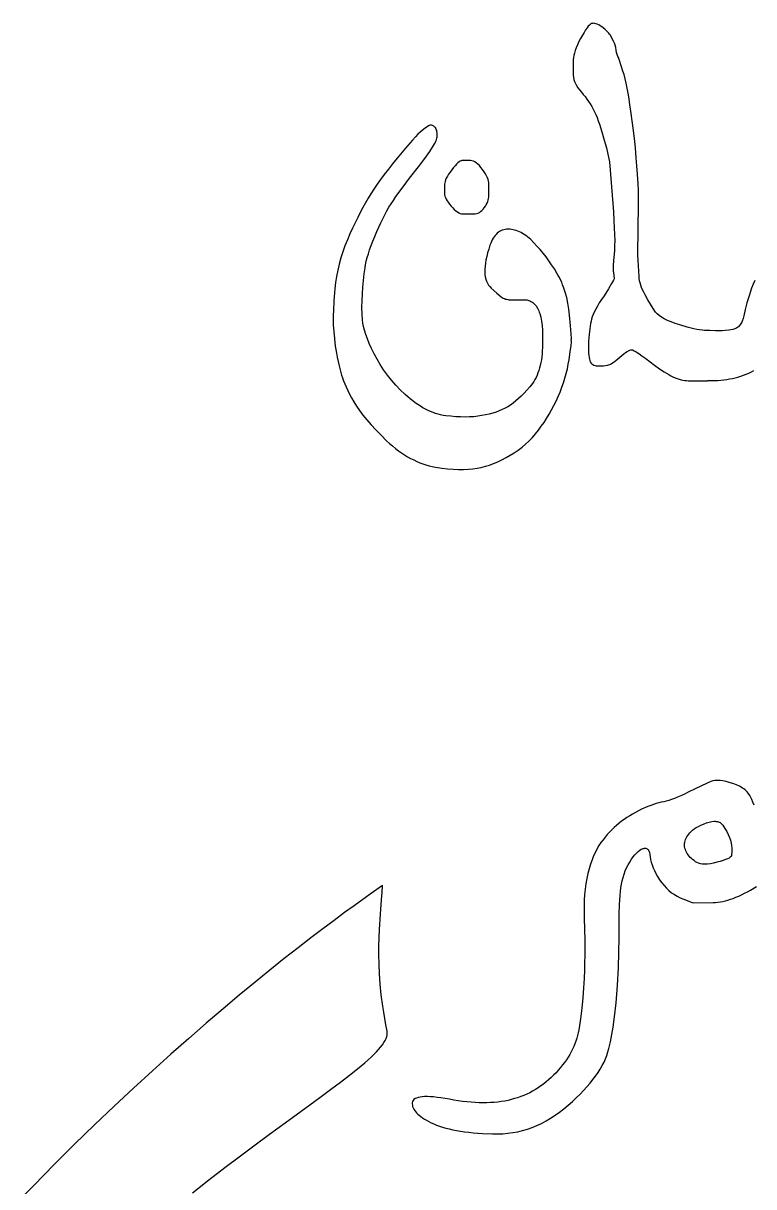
# Model space of a CAD drawing. Extents: x -350 to 350, y -610 to 610.
# Drawn here: x -167.6 to -99.3, y 156.8 to 265.6 of the extents above; entities that cross this region are included whole.
import ezdxf

# ---------------------------------------------------------------- set-up
doc = ezdxf.new("R2010")
doc.units = 0
doc.layers.add('LAYER_10', color=176, linetype='CONTINUOUS')
doc.layers.add('LAYER_2', color=18, linetype='CONTINUOUS')

msp = doc.modelspace()

# ---------------------------------------------------------------- linework, layer by layer
at = {"layer": 'LAYER_10'}
msp.add_lwpolyline([(-151.76, 156.21), (-150.22, 157.43), (-148.72, 158.58), (-147.27, 159.68), (-145.88, 160.72), (-144.55, 161.71), (-142.06, 163.52), (-139.84, 165.14), (-138.84, 165.88), (-137.92, 166.57), (-137.07, 167.22), (-136.31, 167.82), (-135.63, 168.39), (-135.33, 168.66), (-135.05, 168.92), (-134.79, 169.16), (-134.55, 169.4), (-134.34, 169.63), (-134.15, 169.86), (-133.98, 170.07), (-133.84, 170.27), (-133.73, 170.47), (-133.64, 170.66), (-133.58, 170.84), (-133.54, 171.01), (-133.53, 171.18), (-133.55, 171.34), (-133.66, 171.95), (-133.77, 172.54), (-133.86, 173.11), (-133.95, 173.67), (-134.09, 174.74), (-134.19, 175.75), (-134.26, 176.71), (-134.3, 177.62), (-134.32, 178.48), (-134.32, 179.31), (-134.29, 180.09), (-134.26, 180.85), (-134.16, 182.28), (-134.06, 183.64), (-134.02, 184.31), (-133.99, 184.97), (-135.13, 184.17), (-136.64, 183.08), (-137.53, 182.43), (-138.5, 181.71), (-139.55, 180.92), (-140.68, 180.06), (-141.88, 179.13), (-143.16, 178.13), (-144.5, 177.06), (-145.9, 175.92), (-147.37, 174.71), (-148.89, 173.43), (-150.47, 172.09), (-152.1, 170.67), (-153.77, 169.19), (-155.5, 167.64), (-157.26, 166.02), (-159.06, 164.33), (-160.9, 162.58), (-162.77, 160.76), (-164.68, 158.87), (-166.6, 156.91), (-167.57, 155.91)], dxfattribs=at)
at = {"layer": 'LAYER_2'}
for points in [[(-99.16, 241.56), (-99.32, 241.22), (-99.46, 240.86), (-99.7, 240.15), (-99.89, 239.48), (-100.06, 238.85), (-100.18, 238.27), (-100.24, 238.01), (-100.33, 237.78), (-100.37, 237.67), (-100.43, 237.57), (-100.48, 237.48), (-100.55, 237.4), (-100.61, 237.32), (-100.69, 237.25), (-100.76, 237.19), (-100.84, 237.14), (-100.93, 237.09), (-101.02, 237.05), (-101.11, 237.02), (-101.21, 236.99), (-101.6, 236.92), (-101.92, 236.88), (-102.2, 236.85), (-102.42, 236.85), (-102.84, 236.87), (-103.36, 236.89), (-103.87, 236.9), (-104.09, 236.92), (-104.32, 236.95), (-104.58, 237), (-104.85, 237.06), (-105.47, 237.21), (-106.18, 237.42), (-106.6, 237.55), (-106.98, 237.69), (-107.32, 237.84), (-107.62, 237.99), (-107.88, 238.14), (-108.11, 238.29), (-108.29, 238.45), (-108.36, 238.53), (-108.43, 238.61), (-108.67, 238.96), (-108.92, 239.35), (-109.17, 239.77), (-109.42, 240.24), (-109.54, 240.47), (-109.65, 240.7), (-109.74, 240.93), (-109.82, 241.14), (-109.88, 241.35), (-109.93, 241.55), (-109.96, 241.75), (-109.98, 241.94), (-110.08, 243.45), (-110.09, 243.96), (-110.1, 244.71), (-110.08, 245.69), (-110.06, 246.92), (-110.03, 248.15), (-110.02, 249.18), (-110.03, 250), (-110.06, 250.6), (-110.13, 251.52), (-110.19, 252.29), (-110.26, 253.06), (-110.33, 253.99), (-110.38, 254.57), (-110.47, 255.34), (-110.59, 256.29), (-110.74, 257.42), (-110.83, 258.02), (-110.91, 258.57), (-111, 259.1), (-111.1, 259.58), (-111.19, 260.03), (-111.29, 260.45), (-111.39, 260.83), (-111.49, 261.17), (-111.81, 262.16), (-111.91, 262.43), (-111.97, 262.54), (-112, 262.61), (-112.04, 262.73), (-112.08, 262.9), (-112.11, 263.13), (-112.16, 263.38), (-112.21, 263.59), (-112.28, 263.79), (-112.36, 263.95), (-112.69, 264.55), (-112.74, 264.63), (-112.8, 264.71), (-112.97, 264.88), (-113.19, 265.08), (-113.47, 265.29), (-113.62, 265.39), (-113.76, 265.48), (-113.89, 265.54), (-114.01, 265.59), (-114.13, 265.62), (-114.24, 265.64), (-114.33, 265.63), (-114.42, 265.61), (-114.51, 265.56), (-114.62, 265.47), (-114.73, 265.35), (-114.85, 265.2), (-114.98, 265.01), (-115.13, 264.78), (-115.28, 264.52), (-115.45, 264.22), (-115.61, 263.92), (-115.75, 263.63), (-115.86, 263.35), (-115.96, 263.09), (-116.03, 262.85), (-116.09, 262.63), (-116.12, 262.42), (-116.13, 262.23), (-116.13, 260.76), (-116.12, 260.58), (-116.08, 260.39), (-116.03, 260.2), (-115.94, 260), (-115.84, 259.81), (-115.71, 259.61), (-115.56, 259.4), (-115.38, 259.2), (-115.2, 258.98), (-115.02, 258.77), (-114.86, 258.55), (-114.7, 258.32), (-114.55, 258.09), (-114.41, 257.85), (-114.27, 257.6), (-114.15, 257.35), (-114.03, 257.09), (-113.91, 256.81), (-113.8, 256.51), (-113.68, 256.19), (-113.46, 255.49), (-113.24, 254.71), (-113.04, 253.97), (-112.9, 253.38), (-112.8, 252.94), (-112.76, 252.66), (-112.44, 248.78), (-112.38, 247.95), (-112.34, 247.19), (-112.3, 246.5), (-112.28, 245.87), (-112.26, 245.31), (-112.27, 244.81), (-112.28, 244.39), (-112.31, 244.03), (-112.36, 243.43), (-112.39, 242.96), (-112.4, 242.59), (-112.39, 242.46), (-112.38, 242.35), (-112.33, 242.02), (-112.31, 241.78), (-112.32, 241.72), (-112.37, 241.61), (-112.55, 241.28), (-112.85, 240.8), (-113.26, 240.15), (-113.49, 239.8), (-113.7, 239.47), (-113.88, 239.17), (-114.03, 238.88), (-114.17, 238.62), (-114.27, 238.38), (-114.36, 238.16), (-114.42, 237.96), (-114.47, 237.76), (-114.52, 237.55), (-114.59, 237.06), (-114.66, 236.51), (-114.7, 235.89), (-114.72, 235.28), (-114.71, 235.02), (-114.7, 234.78), (-114.69, 234.57), (-114.66, 234.38), (-114.63, 234.22), (-114.59, 234.08), (-114.54, 233.97), (-114.48, 233.87), (-114.4, 233.78), (-114.31, 233.71), (-114.21, 233.66), (-114.1, 233.62), (-113.98, 233.6), (-113.84, 233.59), (-113.57, 233.59), (-113.32, 233.6), (-113.11, 233.62), (-112.92, 233.65), (-112.83, 233.67), (-112.72, 233.72), (-112.6, 233.78), (-112.47, 233.86), (-112.31, 233.97), (-112.15, 234.09), (-111.77, 234.4), (-111.4, 234.7), (-111.24, 234.82), (-111.1, 234.92), (-110.97, 234.99), (-110.86, 235.05), (-110.76, 235.08), (-110.68, 235.09), (-110.64, 235.09), (-110.59, 235.07), (-110.44, 235), (-110.25, 234.89), (-110, 234.73), (-109.71, 234.53), (-109.36, 234.28), (-108.53, 233.65), (-108.07, 233.31), (-107.63, 233.02), (-107.21, 232.77), (-107, 232.66), (-106.81, 232.56), (-106.61, 232.48), (-106.42, 232.41), (-106.24, 232.34), (-106.06, 232.29), (-105.88, 232.25), (-105.71, 232.23), (-105.55, 232.21), (-105.39, 232.2), (-103.57, 232.2), (-103.57, 232.22), (-103.46, 232.23), (-103.17, 232.22), (-102.88, 232.22), (-102.6, 232.23), (-102.32, 232.25), (-102.05, 232.28), (-101.78, 232.31), (-101.51, 232.36), (-101.24, 232.41), (-100.98, 232.47), (-100.73, 232.54), (-100.47, 232.62), (-100.22, 232.71), (-99.97, 232.8), (-99.73, 232.91), (-99.48, 233.02), (-99.25, 233.14)], [(-99.23, 192.5), (-99.34, 192.76), (-99.44, 193.02), (-99.49, 193.15), (-99.55, 193.27), (-99.62, 193.39), (-99.7, 193.5), (-99.78, 193.61), (-99.87, 193.72), (-99.97, 193.82), (-100.07, 193.91), (-100.19, 194), (-100.31, 194.09), (-100.44, 194.17), (-100.58, 194.25), (-100.87, 194.39), (-101.2, 194.52), (-101.54, 194.62), (-101.85, 194.7), (-102.14, 194.75), (-102.41, 194.79), (-102.66, 194.8), (-102.89, 194.78), (-103.09, 194.75), (-103.27, 194.69), (-103.66, 194.52), (-104.14, 194.3), (-104.72, 194.02), (-105.39, 193.69), (-105.73, 193.52), (-106.07, 193.37), (-106.38, 193.23), (-106.67, 193.11), (-106.95, 193.01), (-107.21, 192.93), (-107.46, 192.86), (-107.68, 192.81), (-107.91, 192.77), (-108.14, 192.71), (-108.38, 192.64), (-108.63, 192.55), (-108.89, 192.46), (-109.17, 192.35), (-109.74, 192.1), (-110.03, 191.96), (-110.32, 191.81), (-110.59, 191.65), (-110.86, 191.5), (-111.12, 191.33), (-111.37, 191.16), (-111.62, 190.98), (-111.85, 190.8), (-112.08, 190.6), (-112.31, 190.4), (-112.53, 190.19), (-112.74, 189.97), (-112.95, 189.74), (-113.15, 189.5), (-113.35, 189.25), (-113.55, 189), (-113.73, 188.72), (-113.91, 188.42), (-114.07, 188.09), (-114.23, 187.74), (-114.38, 187.37), (-114.51, 186.97), (-114.64, 186.54), (-114.76, 186.09), (-114.86, 185.62), (-114.95, 185.13), (-115.02, 184.63), (-115.07, 184.12), (-115.11, 183.59), (-115.13, 183.04), (-115.13, 182.48), (-115.12, 181.9), (-115.06, 179.86), (-115.05, 179.05), (-115.05, 178.39), (-115.07, 177.76), (-115.09, 177.05), (-115.12, 176.26), (-115.17, 175.39), (-115.24, 174.46), (-115.33, 173.5), (-115.46, 172.5), (-115.62, 171.46), (-115.67, 171.2), (-115.74, 170.94), (-115.81, 170.68), (-115.89, 170.42), (-115.98, 170.17), (-116.09, 169.91), (-116.21, 169.66), (-116.33, 169.41), (-116.47, 169.16), (-116.62, 168.91), (-116.78, 168.67), (-116.95, 168.42), (-117.14, 168.18), (-117.33, 167.94), (-117.54, 167.7), (-117.75, 167.46), (-117.97, 167.23), (-118.2, 167.01), (-118.44, 166.79), (-118.68, 166.59), (-118.92, 166.4), (-119.17, 166.22), (-119.42, 166.04), (-119.68, 165.88), (-119.95, 165.73), (-120.21, 165.59), (-120.49, 165.46), (-120.77, 165.33), (-121.05, 165.22), (-121.34, 165.12), (-121.63, 165.03), (-121.93, 164.94), (-122.24, 164.87), (-122.55, 164.81), (-122.87, 164.76), (-123.2, 164.71), (-123.53, 164.68), (-123.88, 164.66), (-124.23, 164.64), (-124.58, 164.64), (-124.95, 164.65), (-125.32, 164.66), (-125.7, 164.69), (-126.09, 164.73), (-126.49, 164.77), (-126.89, 164.83), (-127.3, 164.89), (-127.72, 164.97), (-128.12, 165.04), (-128.51, 165.1), (-128.87, 165.15), (-129.2, 165.19), (-129.5, 165.21), (-129.78, 165.22), (-130.04, 165.22), (-130.27, 165.21), (-130.47, 165.18), (-130.65, 165.14), (-130.81, 165.09), (-130.93, 165.03), (-131.04, 164.95), (-131.11, 164.87), (-131.16, 164.76), (-131.19, 164.65), (-131.19, 164.53), (-131.18, 164.41), (-131.16, 164.29), (-131.12, 164.18), (-131.06, 164.06), (-130.99, 163.94), (-130.9, 163.82), (-130.8, 163.71), (-130.68, 163.59), (-130.55, 163.47), (-130.4, 163.35), (-130.23, 163.24), (-130.05, 163.12), (-129.86, 163.01), (-129.42, 162.77), (-129.18, 162.66), (-128.92, 162.56), (-128.64, 162.46), (-128.36, 162.36), (-128.05, 162.28), (-127.73, 162.2), (-127.4, 162.12), (-127.05, 162.05), (-126.68, 161.99), (-126.3, 161.94), (-125.9, 161.89), (-125.49, 161.84), (-124.61, 161.78), (-123.68, 161.73), (-123.2, 161.73), (-122.72, 161.75), (-122.26, 161.79), (-121.79, 161.86), (-121.33, 161.94), (-120.88, 162.06), (-120.43, 162.19), (-119.98, 162.34), (-119.54, 162.52), (-119.11, 162.72), (-118.68, 162.95), (-118.25, 163.2), (-117.84, 163.47), (-117.42, 163.76), (-117.01, 164.07), (-116.61, 164.41), (-116.22, 164.76), (-115.85, 165.11), (-115.5, 165.45), (-115.17, 165.79), (-114.86, 166.13), (-114.57, 166.47), (-114.3, 166.81), (-114.05, 167.14), (-113.82, 167.47), (-113.62, 167.8), (-113.43, 168.12), (-113.26, 168.44), (-113.12, 168.77), (-112.99, 169.08), (-112.89, 169.4), (-112.8, 169.72), (-112.66, 170.36), (-112.53, 171.03), (-112.41, 171.72), (-112.31, 172.45), (-112.21, 173.2), (-112.13, 173.99), (-112.06, 174.8), (-112, 175.64), (-111.92, 177.27), (-111.86, 178.74), (-111.83, 180.06), (-111.83, 180.67), (-111.83, 181.23), (-111.84, 182.27), (-111.81, 183.2), (-111.79, 183.63), (-111.76, 184.03), (-111.72, 184.41), (-111.68, 184.76), (-111.63, 185.09), (-111.56, 185.41), (-111.48, 185.72), (-111.39, 186.03), (-111.28, 186.33), (-111.15, 186.61), (-111.01, 186.89), (-110.86, 187.16), (-110.7, 187.42), (-110.54, 187.64), (-110.38, 187.84), (-110.23, 188.01), (-110.07, 188.15), (-109.92, 188.27), (-109.77, 188.36), (-109.61, 188.42), (-109.54, 188.44), (-109.47, 188.45), (-109.41, 188.45), (-109.34, 188.45), (-109.29, 188.43), (-109.23, 188.4), (-109.19, 188.37), (-109.14, 188.33), (-109.1, 188.27), (-109.06, 188.21), (-109, 188.06), (-108.96, 187.87), (-108.93, 187.65), (-108.9, 187.41), (-108.85, 187.15), (-108.77, 186.9), (-108.67, 186.63), (-108.55, 186.36), (-108.41, 186.08), (-108.25, 185.8), (-108.06, 185.5), (-107.86, 185.22), (-107.64, 184.96), (-107.42, 184.72), (-107.19, 184.5), (-106.94, 184.3), (-106.68, 184.12), (-106.42, 183.97), (-106.14, 183.83), (-105.64, 183.62), (-105.26, 183.47), (-105.01, 183.38), (-104.88, 183.35), (-103.04, 183.38), (-102.83, 183.39), (-102.61, 183.41), (-102.38, 183.44), (-102.15, 183.49), (-101.91, 183.54), (-101.67, 183.61), (-101.43, 183.68), (-101.18, 183.77), (-100.92, 183.87), (-100.66, 183.98), (-100.39, 184.11), (-100.13, 184.24), (-99.85, 184.38), (-99.57, 184.54), (-99, 184.88)]]:
    msp.add_lwpolyline(points, dxfattribs=at)
for points in [[(-116.48, 238.33), (-116.54, 238.9), (-116.63, 239.45), (-116.74, 239.97), (-116.88, 240.48), (-117.04, 240.95), (-117.13, 241.18), (-117.22, 241.41), (-117.32, 241.63), (-117.43, 241.84), (-117.54, 242.05), (-117.66, 242.25), (-117.9, 242.65), (-118.16, 243.03), (-118.41, 243.4), (-118.68, 243.77), (-118.96, 244.12), (-119.24, 244.46), (-119.53, 244.79), (-119.82, 245.11), (-120.12, 245.4), (-120.42, 245.66), (-120.57, 245.77), (-120.72, 245.87), (-120.87, 245.97), (-121.02, 246.05), (-121.17, 246.12), (-121.32, 246.19), (-121.47, 246.24), (-121.62, 246.28), (-121.77, 246.32), (-121.92, 246.34), (-122.07, 246.36), (-122.22, 246.36), (-122.37, 246.36), (-122.51, 246.34), (-122.64, 246.31), (-122.78, 246.27), (-122.9, 246.22), (-123.02, 246.15), (-123.14, 246.08), (-123.25, 245.99), (-123.35, 245.89), (-123.45, 245.78), (-123.54, 245.66), (-123.63, 245.52), (-123.71, 245.38), (-123.79, 245.22), (-123.86, 245.05), (-123.93, 244.87), (-124.04, 244.51), (-124.15, 244.16), (-124.23, 243.82), (-124.3, 243.5), (-124.35, 243.2), (-124.39, 242.91), (-124.41, 242.64), (-124.41, 242.38), (-124.4, 242.14), (-124.37, 241.91), (-124.32, 241.7), (-124.26, 241.5), (-124.17, 241.32), (-124.07, 241.15), (-123.95, 241), (-123.82, 240.86), (-123.29, 240.39), (-122.87, 240.05), (-122.78, 239.98), (-122.68, 239.92), (-122.58, 239.88), (-122.48, 239.84), (-122.38, 239.81), (-122.27, 239.78), (-122.16, 239.77), (-122.05, 239.77), (-120.71, 239.77), (-120.6, 239.76), (-120.49, 239.75), (-120.39, 239.73), (-120.29, 239.7), (-120.19, 239.67), (-120.1, 239.62), (-120.01, 239.57), (-119.92, 239.51), (-119.84, 239.44), (-119.76, 239.37), (-119.69, 239.28), (-119.62, 239.19), (-119.48, 238.98), (-119.36, 238.74), (-119.31, 238.61), (-119.26, 238.47), (-119.17, 238.15), (-119.1, 237.78), (-119.05, 237.37), (-119.02, 236.92), (-119, 236.42), (-119, 235.88), (-119.01, 235.29), (-119.03, 234.99), (-119.05, 234.7), (-119.08, 234.42), (-119.12, 234.15), (-119.17, 233.89), (-119.23, 233.63), (-119.29, 233.39), (-119.36, 233.16), (-119.44, 232.93), (-119.52, 232.71), (-119.62, 232.51), (-119.72, 232.31), (-119.83, 232.12), (-119.94, 231.94), (-120.07, 231.77), (-120.2, 231.61), (-120.47, 231.3), (-120.74, 231.02), (-121, 230.76), (-121.26, 230.52), (-121.52, 230.3), (-121.77, 230.1), (-122.02, 229.92), (-122.27, 229.76), (-122.52, 229.62), (-122.79, 229.49), (-123.07, 229.37), (-123.36, 229.26), (-123.67, 229.16), (-124, 229.07), (-124.34, 228.99), (-124.7, 228.93), (-125.07, 228.87), (-125.45, 228.83), (-125.85, 228.81), (-126.26, 228.8), (-126.69, 228.81), (-127.13, 228.83), (-127.59, 228.87), (-128.06, 228.92), (-128.3, 228.95), (-128.54, 229), (-128.77, 229.06), (-129.01, 229.13), (-129.25, 229.21), (-129.49, 229.31), (-129.72, 229.41), (-129.96, 229.53), (-130.2, 229.66), (-130.43, 229.8), (-130.67, 229.96), (-130.91, 230.12), (-131.14, 230.3), (-131.38, 230.49), (-131.61, 230.69), (-131.85, 230.9), (-132.31, 231.34), (-132.74, 231.79), (-133.14, 232.26), (-133.52, 232.73), (-133.87, 233.21), (-134.19, 233.7), (-134.49, 234.2), (-134.76, 234.7), (-135, 235.2), (-135.21, 235.67), (-135.39, 236.11), (-135.54, 236.52), (-135.67, 236.91), (-135.76, 237.26), (-135.82, 237.58), (-135.86, 237.88), (-135.89, 238.45), (-135.9, 239.04), (-135.89, 239.66), (-135.86, 240.31), (-135.81, 240.95), (-135.76, 241.58), (-135.69, 242.18), (-135.61, 242.76), (-135.56, 243.05), (-135.5, 243.37), (-135.41, 243.71), (-135.3, 244.06), (-135.18, 244.44), (-135.04, 244.84), (-134.88, 245.26), (-134.71, 245.7), (-134.52, 246.14), (-134.33, 246.56), (-134.14, 246.97), (-133.95, 247.35), (-133.76, 247.73), (-133.57, 248.08), (-133.37, 248.42), (-133.18, 248.74), (-132.96, 249.06), (-132.72, 249.42), (-132.14, 250.22), (-131.44, 251.15), (-130.62, 252.2), (-130.21, 252.73), (-129.85, 253.21), (-129.55, 253.64), (-129.3, 254.03), (-129.11, 254.36), (-128.97, 254.65), (-128.92, 254.77), (-128.89, 254.89), (-128.86, 254.99), (-128.86, 255.08), (-128.86, 255.23), (-128.87, 255.37), (-128.89, 255.5), (-128.91, 255.62), (-128.95, 255.71), (-128.98, 255.8), (-129.03, 255.87), (-129.08, 255.92), (-129.19, 256), (-129.29, 256.06), (-129.39, 256.1), (-129.48, 256.11), (-129.53, 256.1), (-129.6, 256.08), (-129.77, 255.98), (-130, 255.83), (-130.28, 255.6), (-130.45, 255.45), (-130.66, 255.25), (-130.9, 255), (-131.18, 254.7), (-131.83, 253.95), (-132.62, 253.01), (-133.04, 252.49), (-133.43, 251.99), (-133.81, 251.5), (-134.15, 251.03), (-134.48, 250.57), (-134.78, 250.12), (-135.06, 249.68), (-135.32, 249.26), (-135.57, 248.84), (-135.81, 248.4), (-136.06, 247.94), (-136.3, 247.47), (-136.54, 246.97), (-136.78, 246.46), (-137.02, 245.93), (-137.26, 245.38), (-137.49, 244.82), (-137.69, 244.25), (-137.87, 243.68), (-138.03, 243.11), (-138.17, 242.53), (-138.28, 241.95), (-138.37, 241.37), (-138.43, 240.78), (-138.52, 239.67), (-138.57, 238.74), (-138.59, 238.34), (-138.59, 237.98), (-138.59, 237.67), (-138.58, 237.39), (-138.51, 236.48), (-138.44, 235.76), (-138.4, 235.44), (-138.35, 235.11), (-138.29, 234.76), (-138.22, 234.39), (-138.13, 234), (-138.03, 233.59), (-137.8, 232.7), (-137.72, 232.45), (-137.63, 232.19), (-137.51, 231.91), (-137.38, 231.61), (-137.23, 231.29), (-137.06, 230.95), (-136.87, 230.59), (-136.66, 230.21), (-136.42, 229.81), (-136.14, 229.4), (-135.81, 228.97), (-135.45, 228.53), (-135.05, 228.06), (-134.6, 227.59), (-134.11, 227.09), (-133.59, 226.58), (-133.31, 226.33), (-133.04, 226.09), (-132.76, 225.86), (-132.48, 225.65), (-132.2, 225.45), (-131.92, 225.26), (-131.63, 225.08), (-131.35, 224.92), (-131.06, 224.78), (-130.78, 224.64), (-130.49, 224.52), (-130.2, 224.41), (-129.91, 224.32), (-129.61, 224.24), (-129.32, 224.17), (-129.02, 224.11), (-128.44, 224.03), (-127.89, 223.96), (-127.37, 223.92), (-126.86, 223.89), (-126.39, 223.89), (-125.94, 223.91), (-125.52, 223.95), (-125.12, 224.01), (-124.74, 224.09), (-124.36, 224.19), (-123.97, 224.31), (-123.59, 224.45), (-123.2, 224.61), (-122.81, 224.79), (-122.42, 225), (-122.03, 225.22), (-121.65, 225.46), (-121.28, 225.71), (-120.93, 225.98), (-120.59, 226.27), (-120.27, 226.57), (-119.96, 226.89), (-119.67, 227.22), (-119.39, 227.57), (-119.13, 227.93), (-118.87, 228.3), (-118.63, 228.67), (-118.39, 229.06), (-118.17, 229.46), (-117.95, 229.87), (-117.74, 230.29), (-117.55, 230.71), (-117.37, 231.14), (-117.2, 231.58), (-117.05, 232.01), (-116.91, 232.44), (-116.79, 232.87), (-116.69, 233.3), (-116.6, 233.73), (-116.53, 234.16), (-116.42, 234.92), (-116.34, 235.47), (-116.31, 235.82), (-116.31, 235.91), (-116.32, 235.95), (-116.34, 235.98), (-116.35, 235.99), (-116.34, 236), (-116.32, 236.01), (-116.31, 236.04), (-116.31, 236.15), (-116.33, 236.59), (-116.39, 237.32)], [(-126.45, 247.8), (-125.43, 247.8), (-125.3, 247.81), (-125.17, 247.83), (-125.04, 247.88), (-124.92, 247.94), (-124.8, 248.02), (-124.69, 248.12), (-124.57, 248.24), (-124.46, 248.37), (-124.36, 248.52), (-124.27, 248.66), (-124.19, 248.8), (-124.13, 248.95), (-124.08, 249.09), (-124.05, 249.23), (-124.03, 249.38), (-124.02, 249.52), (-124.02, 250.6), (-124.03, 250.73), (-124.06, 250.88), (-124.11, 251.03), (-124.17, 251.19), (-124.26, 251.37), (-124.36, 251.55), (-124.48, 251.75), (-124.63, 251.95), (-124.78, 252.15), (-124.92, 252.32), (-125.07, 252.47), (-125.21, 252.59), (-125.35, 252.68), (-125.48, 252.74), (-125.62, 252.78), (-125.75, 252.8), (-126.55, 252.8), (-126.62, 252.78), (-126.71, 252.74), (-126.81, 252.68), (-126.93, 252.58), (-127.05, 252.46), (-127.19, 252.31), (-127.34, 252.13), (-127.5, 251.93), (-127.66, 251.72), (-127.8, 251.52), (-127.91, 251.33), (-128.01, 251.16), (-128.08, 250.99), (-128.13, 250.84), (-128.16, 250.7), (-128.18, 250.58), (-128.18, 249.69), (-128.17, 249.58), (-128.14, 249.46), (-128.09, 249.33), (-128.02, 249.19), (-127.93, 249.04), (-127.83, 248.89), (-127.7, 248.72), (-127.56, 248.54), (-127.41, 248.36), (-127.26, 248.21), (-127.12, 248.09), (-126.97, 247.98), (-126.84, 247.9), (-126.7, 247.84), (-126.58, 247.81)], [(-101.35, 187.75), (-101.36, 187.72), (-101.38, 187.68), (-101.45, 187.61), (-101.56, 187.54), (-101.71, 187.47), (-101.9, 187.39), (-102.13, 187.31), (-102.4, 187.23), (-102.7, 187.14), (-103.02, 187.06), (-103.31, 187.01), (-103.57, 186.98), (-103.82, 186.96), (-104.04, 186.97), (-104.24, 187), (-104.42, 187.05), (-104.57, 187.12), (-104.71, 187.2), (-104.84, 187.3), (-104.97, 187.39), (-105.08, 187.49), (-105.19, 187.6), (-105.29, 187.72), (-105.38, 187.84), (-105.47, 187.97), (-105.54, 188.09), (-105.6, 188.22), (-105.65, 188.35), (-105.69, 188.47), (-105.72, 188.59), (-105.73, 188.7), (-105.74, 188.82), (-105.73, 188.93), (-105.71, 189.04), (-105.68, 189.16), (-105.63, 189.27), (-105.58, 189.39), (-105.51, 189.52), (-105.43, 189.64), (-105.34, 189.77), (-105.24, 189.9), (-105.12, 190.02), (-104.98, 190.15), (-104.82, 190.27), (-104.64, 190.39), (-104.43, 190.5), (-104.21, 190.61), (-103.96, 190.72), (-103.69, 190.82), (-103.43, 190.9), (-103.18, 190.95), (-102.96, 190.98), (-102.85, 190.98), (-102.76, 190.97), (-102.66, 190.95), (-102.57, 190.92), (-102.49, 190.89), (-102.41, 190.85), (-102.34, 190.8), (-102.27, 190.75), (-102.21, 190.68), (-102.15, 190.61), (-101.95, 190.31), (-101.78, 190.02), (-101.64, 189.74), (-101.52, 189.46), (-101.44, 189.2), (-101.38, 188.94), (-101.33, 188.7), (-101.32, 188.46), (-101.32, 188.06), (-101.33, 187.89)]]:
    msp.add_lwpolyline(points, close=True, dxfattribs=at)

doc.saveas('drawing.dxf')
